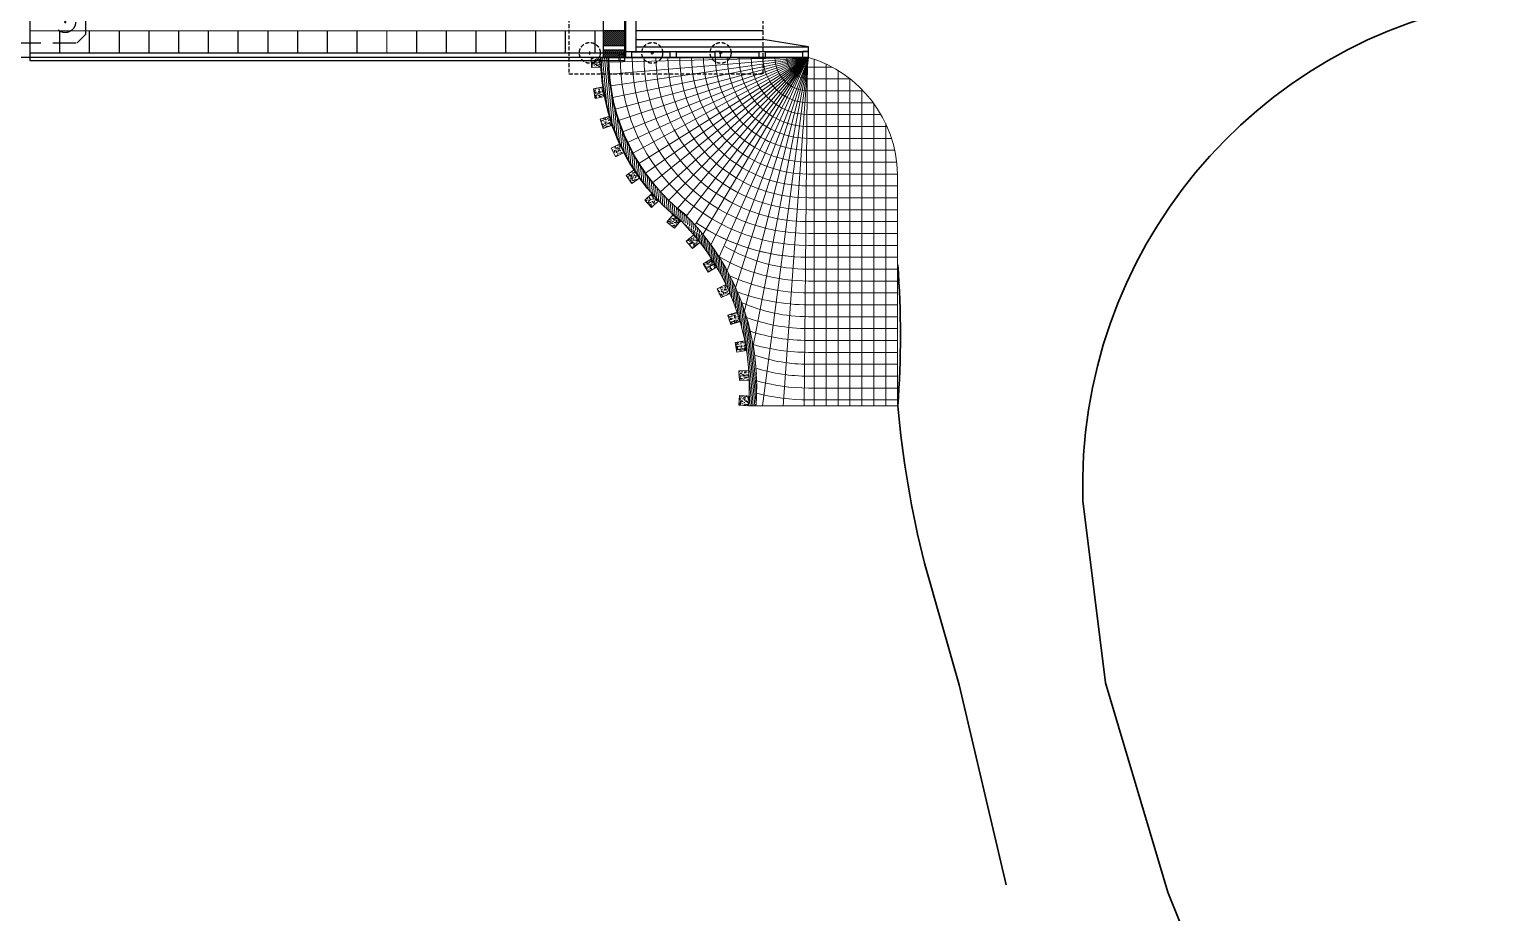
# Model space of a CAD drawing. Header units: millimetres. Extents: x 645430 to 1329725, y -477752 to 44877.
# Drawn here: x 806831 to 856463, y -75668 to -45959 of the extents above; entities that cross this region are included whole.
import ezdxf

# ---------------------------------------------------------------- set-up
doc = ezdxf.new("R2010")
doc.units = ezdxf.units.MM
doc.header["$LTSCALE"] = 250
for name, pattern in [('ACAD_ISO03W100', [30, 12, -18]), ('DASHED', [19.049999999999997, 12.7, -6.35]), ('DASHED2', [0.375, 0.25, -0.125]), ('HIDDEN', [9.524999999999999, 6.35, -3.175])]:
    doc.linetypes.add(name, pattern=pattern)
for name, color, linetype in [('Abutment W Line', 200, 'Continuous'), ('Center Line', 34, 'Continuous'), ('Deck Slab', 11, 'Continuous'), ('Extra Line', 145, 'Continuous'), ('Girder Line', 7, 'Continuous'), ('Hatching', 35, 'Continuous'), ('Pile', 11, 'Continuous'), ('Ralling', 6, 'Continuous')]:
    doc.layers.add(name, color=color, linetype=linetype)
for name, color, linetype, lineweight in [('Box', 30, 'Continuous', 13), ('Pucca Road', 1, 'Continuous', 30), ('Railing', 6, 'Continuous', 13), ('RL', 7, 'Continuous', 18), ('ROAD', 1, 'Continuous', 30), ('Text_Title', 1, 'Continuous', 20)]:
    doc.layers.add(name, color=color, linetype=linetype, lineweight=lineweight)
pattern_1 = [(45, (113368225.4387956, 9457309.098030254), (-33.67596045400933, 33.67596045400933), [])]

# ---------------------------------------------------------------- blocks, each defined once
blk = doc.blocks.new('GJGJH')
at = {"layer": 'Center Line'}
for p, q in [((-4837.500000002328, 2050.000000008265), (-4762.500000002328, 2050.000000008265)), ((-4800.000000002328, 2087.500000008265), (-4800.000000002328, 2012.500000008265)), ((-2437.5, 2050.000000008265), (-2362.5, 2050.000000008265)), ((-2400, 2087.500000008265), (-2400, 2012.500000008265)), ((-37.5, 2050.000000008265), (37.5, 2050.000000008265)), ((0, 2087.500000008265), (0, 2012.500000008265)), ((2362.5, 2050.000000008265), (2437.5, 2050.000000008265)), ((2400, 2087.500000008265), (2400, 2012.500000008265)), ((-3562.5, 850.000000003376), (-3637.5, 850.000000003376)), ((-3600, 887.500000003376), (-3600, 812.500000003376)), ((1237.5, 887.500000003376), (1162.5, 887.500000003376)), ((1200, 925.000000003376), (1200, 850.000000003376)), ((-4837.500000002328, -350), (-4762.500000002328, -350)), ((-4837.500000005122, -350), (-4762.500000005122, -350)), ((-4800.000000002328, -387.5), (-4800.000000002328, -312.5)), ((-4800.000000005122, -312.5), (-4800.000000005122, -387.5)), ((-2437.5, -350), (-2362.5, -350)), ((-2400, -387.5), (-2400, -312.5)), ((-37.5, -350), (37.5, -350)), ((0, -387.5), (0, -312.5)), ((2362.5, -350), (2437.5, -350)), ((2400, -387.5), (2400, -312.5))]:
    blk.add_line(p, q, dxfattribs=at)
at = {"layer": 'Hatching', "linetype": 'HIDDEN', "ltscale": 0.5}
for centre in [(-4800.000000002328, 2050.000000008265), (-2400, 2050.000000008265), (0, 2050.000000008265), (2400, 2050.000000008265), (-4800.000000002328, -350), (-2400, -350), (0, -350), (2400, -350)]:
    blk.add_circle(centre, 350, dxfattribs=at)
at = {"layer": 'Pile', "linetype": 'HIDDEN', "ltscale": 0.5}
for p, q in [((-5500.000000004657, 2450.000000003609), (-5200.000000005122, 2750.000000003609)), ((2800.000000005355, 2750.000000003609), (-5200.000000005122, 2750.000000003609)), ((3100.000000004889, 2450.000000003609), (2800.000000005355, 2750.000000003609)), ((-5500.000000000233, -749.9999999963911), (-5500.000000004657, 2450.000000003609)), ((3100.000000000233, -749.9999999963911), (3100.000000004889, 2450.000000003609)), ((-5199.999999999767, -1049.999999996391), (-5500.000000000233, -749.9999999963911)), ((2799.999999999767, -1049.999999996391), (3100.000000000233, -749.9999999963911)), ((2799.999999999767, -1049.999999996391), (-5199.999999999767, -1049.999999996391))]:
    blk.add_line(p, q, dxfattribs=at)
at = {"layer": 'Pile', "linetype": 'HIDDEN', "ltscale": 7}
for centre in [(-3599.999999999767, 850.000000003376), (1200.000000000233, 887.500000003376)]:
    blk.add_circle(centre, 500, dxfattribs=at)
blk = doc.blocks.new('*U311')
at = {"ltscale": 10}
blk.add_line((-4.117874862132975e-13, 6725), (0.9146961398801068, 6.220588693400858e-05), dxfattribs=at)
blk = doc.blocks.new('*U312')
at = {"layer": 'RL', "color": 0, "linetype": 'ByBlock', "lineweight": -2, "transparency": 16777216}
for p, rotation in [((42883.13949620568, 412979.3324288728), 217.4949945108358), ((42278.83989760317, 412455.8177522021), 224.3108493228008), ((42573.20279619213, 412726.5636083087), 220.9029219168183), ((42001.09189561545, 412168.0524275773), 227.7187767287832), ((41499.30767215526, 411545.5910113857), 234.5346315407484), ((41740.94112226398, 411864.2853954799), 231.1267041347658), ((41277.04614830018, 411213.0964254474), 237.9425589467311), ((40893.71194050706, 410511.4551305564), 244.758413758696), ((41074.94263957595, 410867.9775960191), 241.3504863527136), ((40733.99502319822, 410144.7899686035), 248.1663411646785), ((40596.3567703607, 409769.2789221342), 251.574268570661), ((40389.18363097763, 408997.0581558511), 258.3901233826257), ((40481.28397744949, 409386.2500890208), 254.9821959766432), ((40320.3814690967, 408603.0796067077), 261.7980507886081), ((40275.12082953447, 408205.7078548543), 265.2059781945906), ((40253.56178896421, 407806.3483145472), 268.6139056005731)]:
    blk.add_blockref('*U311', p, dxfattribs=dict(at, rotation=rotation))
blk = doc.blocks.new('gfffe')
at = {"true_color": 0xed1f24}
h = blk.add_hatch(dxfattribs=at)
h.set_pattern_fill('AR-CONC', color=240, angle=-3.81666561775622e-14)
h.set_pattern_definition([(49.9999999999999, (5949314.327706725, 76386.57703159499), (182.184668996004, -15.93908553890321), [19.05, -209.55]), (355, (5949314.327706725, 76386.57703159499), (-35.24342142496921, 191.0568452390352), [15.24, -167.64058417]), (100.4514446999999, (5949329.509713725, 76385.24877809499), (146.9412470903534, 175.117751912195), [16.19000879999999, -178.0902445999999]), (46.18419999999996, (5949314.327706725, 76437.37703159498), (271.0790408921299, -42.04232793272732), [28.575, -314.325]), (96.63555760999989, (5949336.917606725, 76433.87353159499), (237.4041340515032, 247.4261245977214), [24.28502314, -267.13560816]), (351.1841511699999, (5949314.327706725, 76437.37703159498), (237.4041340649772, 247.4261245855325), [22.85996707, -251.45973192]), (20.99999999999993, (5949339.727706725, 76424.67703159498), (151.6143912691324, -102.2651981870877), [19.05, -209.55]), (325.9999999999999, (5949339.727706725, 76424.67703159498), (61.80202834764719, 184.1879661223192), [15.24, -167.64]), (71.45144499999995, (5949352.362239325, 76416.15493169498), (213.4164192787162, 81.9227688859051), [16.1900088, -178.0899376]), (37.49999999999998, (5949314.327706725, 76386.57703159499), (3.088603250591873, 84.5550388731531), [0, -165.608, 0, -170.18, 0, -168.275]), (7.499999999999957, (5949314.327706725, 76386.57703159499), (66.81966251030582, 100.1805748181195), [0, -97.02799999999998, 0, -161.798, 0, -64.13499999999999]), (327.5, (5949257.685706725, 76386.57703159499), (135.5905951668714, -5.728743992673534), [0, -63.49999999999999, 0, -198.12, 0, -262.8899999999999]), (317.4999999999999, (5949232.285706725, 76386.57703159499), (148.129181386018, 25.42649103333293), [0, -82.55, 0, -131.572, 0, -186.69])])
h.paths.add_polyline_path([(5963085.189231027, 76843.61030348999), (5962756.360412356, 76832.52273693965), (5962767.447978905, 76503.69391826894), (5963096.276797577, 76514.78148481926)])
at = {"ltscale": 10}
blk.add_lwpolyline([(5962756.360412356, 76832.52273693965), (5963085.189231027, 76843.61030348999), (5963096.276797577, 76514.78148481926), (5962767.447978905, 76503.69391826894)], close=True, dxfattribs=at)
blk = doc.blocks.new('PNAU')
at = {"layer": 'Hatching', "linetype": 'Continuous', "ltscale": 3}
h = blk.add_hatch(dxfattribs=at)
h.set_pattern_fill('ANSI31', color=256, scale=15, style=2)
h.set_pattern_definition(pattern_1)
h.paths.add_polyline_path([(113346031.6971645, 9458759.828132046), (113345281.6971645, 9458759.828132046), (113345281.6971645, 9459259.828132046), (113346031.6971645, 9459259.828132046)])
h = blk.add_hatch(dxfattribs=at)
h.set_pattern_fill('ANSI31', color=256, scale=15, style=2)
h.set_pattern_definition(pattern_1)
h.paths.add_polyline_path([(113346031.6971645, 9458359.828132046), (113345281.6971645, 9458359.828132046), (113345281.6971645, 9458609.828132046), (113346031.6971645, 9458609.828132046)])
at = {"layer": 'Hatching', "lineweight": 18, "true_color": 0x58ba48}
h = blk.add_hatch(dxfattribs=at)
h.set_pattern_fill('ANSI31', color=85, scale=20, angle=50)
h.set_pattern_definition([(94.99999999999984, (107366486.5575128, 9389156.134213777), (-63.25836332882584, -5.53438966447629), [])])
edge = h.paths.add_edge_path()
edge.add_line((113345230.063094, 9457789.382035393), (113345484.0584546, 9457753.807743387))
edge.add_arc((113352181.6971645, 9458359.82813199), 6725.000000028963, 180.8982420964007, 185.1701974412241, ccw=False)
edge.add_arc((113345294.3681323, 9458393.367044602), 214.314672892177, 247.46680845520228, 319.5779811116897, ccw=False)
edge.add_line((113345212.2387691, 9458195.413649265), (113345230.063094, 9457789.382035393))
edge = h.paths.add_edge_path()
edge.add_arc((113345294.3681323, 9458393.367044602), 214.3146728918029, 247.4668084552023, 319.5779811116897)
edge.add_line((113345457.5235733, 9458254.402728772), (113345456.6971645, 9458359.828132046))
edge.add_line((113345456.6971645, 9458359.828132046), (113345206.6971646, 9458359.828132046))
edge.add_line((113345206.6971646, 9458359.828132046), (113345212.2387691, 9458195.413649265))
edge = h.paths.add_edge_path()
edge.add_line((113348716.222914, 9452300.885364063), (113348073.7213018, 9453035.34136699))
edge.add_line((113348073.7213018, 9453035.34136699), (113347778.305974, 9453276.93810534))
edge.add_arc((113352181.6971646, 9458359.828132102), 6725.000000112995, 185.1701974420994, 229.0970780826588, ccw=False)
edge.add_line((113345484.0584546, 9457753.80774339), (113345230.063094, 9457789.382035393))
edge.add_arc((113352228.1354229, 9458383.478291668), 7023.24474037556, 184.8524485547342, 229.1253832210179)
edge.add_line((113347632.0826931, 9453072.897721888), (113348716.222914, 9452300.885364063))
h = blk.add_hatch(dxfattribs=at)
h.set_pattern_fill('ANSI31', color=85, scale=400, angle=50)
h.set_pattern_definition([(95, (0, 0), (-49.80973490458728, -4.357787137382907), [])])
edge = h.paths.add_edge_path()
edge.add_arc((113352181.6971645, 9458359.82813202), 6974.999999983133, 232.2009694221168, 240.1824691877099)
edge.add_arc((113342255.4441632, 9447271.329558546), 8190.0049444052, -4.457342480483021, 37.95229639661392, ccw=False)
edge.add_line((113350420.6782029, 9446634.828132046), (113350169.7519411, 9446634.828132046))
edge.add_arc((113342255.4441632, 9447271.329558527), 7939.861564847936, 355.4019324498224, 397.7408294190665)
edge.add_line((113348534.1878626, 9452131.24511604), (113348537.0753821, 9452131.575557973))
edge.add_line((113348537.0753821, 9452131.575557973), (113348329.1761604, 9452386.583870994))
edge.add_line((113348329.1761604, 9452386.583870994), (113348327.4506793, 9452387.200797794))
edge.add_arc((113342255.4441632, 9447271.329558628), 7939.861564754293, 40.11527325812077, 44.62125642735329)
at = {"ltscale": 10}
for radius, end in [(6975, 232.2009694217798), (6725, 232.5050054891642)]:
    blk.add_arc((113352181.6971645, 9458359.828132046), radius, 180, end, dxfattribs=at)
at = {"lineweight": 0}
for radius, start in [(8190.004944409157, 355.5426575196339), (7939.861564842459, 355.401932449809)]:
    blk.add_arc((113342255.4441632, 9447271.329558529), radius, start, 44.80797597844825, dxfattribs=at)
at = {"layer": 'Abutment W Line', "ltscale": 5}
for p, q in [((113345281.6971645, 9465284.828132046), (113345281.6971645, 9458359.828132046)), ((113346031.6971645, 9465284.828132046), (113346031.6971645, 9458359.828132046)), ((113346381.6971645, 9465284.828132046), (113346381.6971645, 9458559.825488841)), ((113345281.6971645, 9459259.828132046), (113346031.6971645, 9459259.828132046)), ((113346381.6971645, 9459259.828132046), (113350656.6971645, 9459259.828132046)), ((113346381.6971645, 9458959.828132046), (113350656.6971645, 9458959.828132046)), ((113345281.6971645, 9458759.828132046), (113346031.6971645, 9458759.828132046)), ((113345281.6971645, 9458609.828132046), (113346031.6971645, 9458609.828132046)), ((113346381.6971645, 9458709.828132046), (113352181.6971645, 9458709.828132046)), ((113346381.6971645, 9458709.828132046), (113352181.6971645, 9458709.828132046)), ((113352181.6971645, 9458359.828132046), (113352181.6971645, 9458709.828132046)), ((113352181.6971645, 9458359.828132046), (113352181.6971645, 9458709.828132046)), ((113345281.6971645, 9458359.828132046), (113346031.6971645, 9458359.828132046)), ((113345281.6971645, 9458359.828132046), (113346031.6971645, 9458359.828132046)), ((113345281.6971645, 9458359.828132046), (113346031.6971645, 9458359.828132046))]:
    blk.add_line(p, q, dxfattribs=at)
at = {"layer": 'Abutment W Line', "linetype": 'ACAD_ISO03W100'}
blk.add_line((113345431.6971645, 9465284.828132046), (113345431.6971645, 9458359.828132046), dxfattribs=at)
at = {"layer": 'Abutment W Line'}
blk.add_line((113352181.6971645, 9458709.828132046), (113350656.6971645, 9458959.828132046), dxfattribs=at)
at = {"layer": 'Box', "linetype": 'Continuous', "lineweight": 20, "ltscale": 5}
for p, q in [((113326043.9554112, 9458259.828132046), (113327093.9554112, 9458259.828132046)), ((113327371.1971645, 9458259.828132046), (113344214.6971645, 9458259.828132046)), ((113346006.6971645, 9458259.828132046), (113346006.6971645, 9458259.828132046))]:
    blk.add_line(p, q, dxfattribs=at)
for points in [[(113327001.6971645, 9458514.828132046), (113326011.6971645, 9458514.828132046), (113326011.6971645, 9459254.828132046), (113327001.6971645, 9459254.828132046)], [(113328001.6971645, 9458514.828132046), (113327011.6971645, 9458514.828132046), (113327011.6971645, 9459254.828132046), (113328001.6971645, 9459254.828132046)], [(113329001.6971645, 9458514.828132046), (113328011.6971645, 9458514.828132046), (113328011.6971645, 9459254.828132046), (113329001.6971645, 9459254.828132046)], [(113330001.6971645, 9458514.828132046), (113329011.6971645, 9458514.828132046), (113329011.6971645, 9459254.828132046), (113330001.6971645, 9459254.828132046)], [(113331001.6971645, 9458514.828132046), (113330011.6971645, 9458514.828132046), (113330011.6971645, 9459254.828132046), (113331001.6971645, 9459254.828132046)], [(113332001.6971645, 9458514.828132046), (113331011.6971645, 9458514.828132046), (113331011.6971645, 9459254.828132046), (113332001.6971645, 9459254.828132046)], [(113333001.6971645, 9458514.828132046), (113332011.6971645, 9458514.828132046), (113332011.6971645, 9459254.828132046), (113333001.6971645, 9459254.828132046)], [(113334001.6971645, 9458514.828132046), (113333011.6971645, 9458514.828132046), (113333011.6971645, 9459254.828132046), (113334001.6971645, 9459254.828132046)], [(113335001.6971645, 9458514.828132046), (113334011.6971645, 9458514.828132046), (113334011.6971645, 9459254.828132046), (113335001.6971645, 9459254.828132046)], [(113335001.6971645, 9458514.828132046), (113335011.6971645, 9458514.828132046), (113335011.6971645, 9459254.828132046), (113335001.6971645, 9459254.828132046)], [(113336001.6971645, 9458514.828132046), (113335011.6971645, 9458514.828132046), (113335011.6971645, 9459254.828132046), (113336001.6971645, 9459254.828132046)], [(113337001.6971645, 9458514.828132046), (113336011.6971645, 9458514.828132046), (113336011.6971645, 9459254.828132046), (113337001.6971645, 9459254.828132046)], [(113338001.6971645, 9458514.828132046), (113337011.6971645, 9458514.828132046), (113337011.6971645, 9459254.828132046), (113338001.6971645, 9459254.828132046)], [(113339001.6971645, 9458514.828132046), (113338011.6971645, 9458514.828132046), (113338011.6971645, 9459254.828132046), (113339001.6971645, 9459254.828132046)], [(113340001.6971645, 9458514.828132046), (113339011.6971645, 9458514.828132046), (113339011.6971645, 9459254.828132046), (113340001.6971645, 9459254.828132046)], [(113341001.6971645, 9458514.828132046), (113340011.6971645, 9458514.828132046), (113340011.6971645, 9459254.828132046), (113341001.6971645, 9459254.828132046)], [(113342001.6971645, 9458514.828132046), (113341011.6971645, 9458514.828132046), (113341011.6971645, 9459254.828132046), (113342001.6971645, 9459254.828132046)], [(113343001.6971645, 9458514.828132046), (113342011.6971645, 9458514.828132046), (113342011.6971645, 9459254.828132046), (113343001.6971645, 9459254.828132046)], [(113344001.6971645, 9458514.828132046), (113343011.6971645, 9458514.828132046), (113343011.6971645, 9459254.828132046), (113344001.6971645, 9459254.828132046)], [(113345001.6971645, 9458514.828132046), (113344011.6971645, 9458514.828132046), (113344011.6971645, 9459254.828132046), (113345001.6971645, 9459254.828132046)], [(113346001.6971645, 9458514.828132046), (113345011.6971645, 9458514.828132046), (113345011.6971645, 9459254.828132046), (113346001.6971645, 9459254.828132046)]]:
    blk.add_lwpolyline(points, close=True, dxfattribs=at)
at = {"layer": 'Deck Slab'}
blk.add_line((113326006.4554112, 9458509.828132046), (113346006.6971645, 9458509.828132046), dxfattribs=at)
blk.add_lwpolyline([(113326893.4554112, 9458259.828132046), (113346006.6971645, 9458259.828132046), (113346006.6971645, 9468059.828132046), (113326006.4554112, 9468059.828132046), (113326006.4554112, 9458259.828132046), (113327534.1971645, 9458259.828132046)], dxfattribs=at)
at = {"layer": 'Extra Line'}
for p, q in [((113346879.1971645, 9458509.369160488), (113346984.1971645, 9458509.369160488)), ((113346931.6971645, 9458456.869160488), (113346931.6971645, 9458564.53169844)), ((113349179.1971645, 9458509.828132046), (113349284.1971645, 9458509.828132046)), ((113349231.6971645, 9458463.246075165), (113349231.6971645, 9458562.328132046))]:
    blk.add_line(p, q, dxfattribs=at)
at = {"layer": 'Girder Line', "linetype": 'DASHED2', "lineweight": 25, "ltscale": 2}
for p, q in [((113344131.6971645, 9465284.828132046), (113344131.6971645, 9457809.828132046)), ((113350656.6971645, 9457809.828132046), (113350656.6971645, 9464409.828132046)), ((113344131.6971645, 9457809.828132046), (113350656.6971645, 9457809.828132046))]:
    blk.add_line(p, q, dxfattribs=at)
at = {"layer": 'Girder Line', "linetype": 'DASHED', "ltscale": 0.15}
for p, q in [((113344779.1971645, 9458509.828132046), (113344884.1971645, 9458509.828132046)), ((113344831.6971645, 9458457.328132046), (113344831.6971645, 9458562.328132046))]:
    blk.add_line(p, q, dxfattribs=at)
at = {"layer": 'Girder Line', "linetype": 'DASHED2', "lineweight": 25, "ltscale": 2}
for centre in [(113344831.6971645, 9458509.828132046), (113346931.6971645, 9458509.828132046), (113349231.6971645, 9458509.828132046)]:
    blk.add_circle(centre, 350, dxfattribs=at)
at = {"layer": 'Railing', "linetype": 'Continuous', "lineweight": 20, "ltscale": 5}
for points in [[(113345994.6971645, 9458459.828132046), (113345818.6971645, 9458459.828132046), (113345806.6971645, 9458447.828132046), (113345806.6971645, 9458271.828132046), (113345818.6971645, 9458259.828132046), (113345994.6971645, 9458259.828132046), (113346006.6971645, 9458271.828132046), (113346006.6971645, 9458447.828132046)], [(113345994.6971645, 9458259.828132046), (113345818.6971645, 9458259.828132046), (113345806.6971645, 9458271.828132046), (113345806.6971645, 9458447.828132046), (113345818.6971645, 9458459.828132046), (113345994.6971645, 9458459.828132046), (113346006.6971645, 9458447.828132046), (113346006.6971645, 9458271.828132046)], [(113345994.6971645, 9458259.828132046), (113345818.6971645, 9458259.828132046), (113345806.6971645, 9458271.828132046), (113345806.6971645, 9458447.828132046), (113345818.6971645, 9458459.828132046), (113345994.6971645, 9458459.828132046), (113346006.6971645, 9458447.828132046), (113346006.6971645, 9458271.828132046)], [(113345994.6971645, 9458459.828132046), (113345818.6971645, 9458459.828132046), (113345806.6971645, 9458447.828132046), (113345806.6971645, 9458271.828132046), (113345818.6971645, 9458259.828132046), (113345994.6971645, 9458259.828132046), (113346006.6971645, 9458271.828132046), (113346006.6971645, 9458447.828132046)], [(113345994.6971645, 9458259.828132046), (113345818.6971645, 9458259.828132046), (113345806.6971645, 9458271.828132046), (113345806.6971645, 9458447.828132046), (113345818.6971645, 9458459.828132046), (113345994.6971645, 9458459.828132046), (113346006.6971645, 9458447.828132046), (113346006.6971645, 9458271.828132046)]]:
    blk.add_lwpolyline(points, close=True, dxfattribs=at)
at = {"layer": 'Ralling'}
for p, q in [((113346031.6971645, 9458559.825488841), (113352181.6971645, 9458559.825488841)), ((113346231.6971645, 9458547.828132046), (113347531.6971645, 9458547.828132046)), ((113347731.6971645, 9458547.828132046), (113349031.6971645, 9458547.825488841)), ((113349231.6971645, 9458547.825488841), (113350531.6971645, 9458547.825488841)), ((113350731.6974346, 9458547.825218767), (113351981.6971645, 9458547.828132046)), ((113352181.6971645, 9458359.828132046), (113346031.6971645, 9458359.828132046)), ((113346043.6971645, 9458359.828132046), (113352181.6971645, 9458359.828132046)), ((113346231.6971645, 9458371.828132046), (113347531.6971645, 9458371.828132046)), ((113347731.6971645, 9458371.828132046), (113349031.6971645, 9458371.825488841)), ((113349231.6971645, 9458371.825488841), (113350531.6971645, 9458371.825488841)), ((113350731.6971645, 9458371.825218763), (113351981.6971645, 9458371.828132046))]:
    blk.add_line(p, q, dxfattribs=at)
for points in [[(113346043.6971645, 9458559.828132046), (113346219.6971645, 9458559.828132046), (113346231.6971645, 9458547.828132046), (113346231.6971645, 9458371.828132046), (113346219.6971645, 9458359.828132046), (113346043.6971645, 9458359.828132046), (113346031.6971645, 9458371.828132046), (113346031.6971645, 9458547.828132046)], [(113347543.6971645, 9458559.828132046), (113347719.6971645, 9458559.828132046), (113347731.6971645, 9458547.828132046), (113347731.6971645, 9458371.828132046), (113347719.6971645, 9458359.828132046), (113347543.6971645, 9458359.828132046), (113347531.6971645, 9458371.828132046), (113347531.6971645, 9458547.828132046)], [(113349219.6971645, 9458559.825488841), (113349043.6971645, 9458559.825488841), (113349031.6971645, 9458547.825488841), (113349031.6971645, 9458371.825488841), (113349043.6971645, 9458359.825488841), (113349219.6971645, 9458359.825488841), (113349231.6971645, 9458371.825488841), (113349231.6971645, 9458547.825488841)], [(113350543.6971645, 9458559.825488841), (113350719.6971645, 9458559.825488841), (113350731.6971645, 9458547.825488841), (113350731.6971645, 9458371.825488841), (113350719.6971645, 9458359.825488841), (113350543.6971645, 9458359.825488841), (113350531.6971645, 9458371.825488841), (113350531.6971645, 9458547.825488841)], [(113352169.6971645, 9458559.828132046), (113351993.6971645, 9458559.828132046), (113351981.6971645, 9458547.828132046), (113351981.6971645, 9458371.828132046), (113351993.6971645, 9458359.828132046), (113352169.6971645, 9458359.828132046), (113352181.6971645, 9458371.828132046), (113352181.6971645, 9458547.828132046)]]:
    blk.add_lwpolyline(points, close=True, dxfattribs=at)
at = {"layer": 'RL', "ltscale": 0.5}
for p, q in [((113350359.0057458, 9458359.828132046), (113352181.6971647, 9458359.828132046)), ((113352381.6971645, 9458295.142401254), (113352381.6971645, 9446634.828132046)), ((113352781.6971645, 9458130.946597558), (113352781.6971645, 9446634.828132046)), ((113353181.6971645, 9457914.799209155), (113353181.6971645, 9446634.828132046)), ((113353581.6971645, 9457636.490513803), (113353581.6971645, 9446634.828132046)), ((113353981.6971645, 9457278.398434512), (113353981.6971645, 9446634.828132046)), ((113354381.6971645, 9456805.979678098), (113354381.6971645, 9446634.828132046)), ((113354781.6971645, 9456130.838135665), (113354781.6971645, 9446634.828132046)), ((113355181.6971645, 9454434.828132046), (113355181.6971645, 9446634.828132046))]:
    blk.add_line(p, q, dxfattribs=at)
for points in [[(113345206.6971651, 9458359.920560272, 0.2317955023325919), (113347906.7637154, 9452848.424589764, 0.2317955023325919)], [(113345456.6971651, 9458359.917247431, 0.232475788812912), (113348073.7213017, 9453035.341367025, 0.232475788812912)], [(113345856.6971651, 9458359.911946889, 0.4142174436126666), (113352181.6971645, 9452034.828132046), (113355189.3762095, 9452034.828132046)], [(113346256.697165, 9458359.906646345, 0.4142174436100242), (113352181.6971645, 9452434.828132046), (113355188.8905782, 9452434.828132046)], [(113346656.697165, 9458359.901345802, 0.414217443611048), (113352181.6971645, 9452834.828132046), (113355188.4049469, 9452834.828132046)], [(113347056.697165, 9458359.896045258, 0.4142174436112735), (113352181.6971645, 9453234.828132046), (113355187.9193156, 9453234.828132046)], [(113347456.6971649, 9458359.890744716, 0.4142174436116525), (113352181.6971645, 9453634.828132046), (113355187.4336843, 9453634.828132046)], [(113347856.6971649, 9458359.885444172, 0.4142174436129846), (113352181.6971645, 9454034.828132046), (113355186.948053, 9454034.828132046)], [(113348256.6971648, 9458359.88014363, 0.4142174436113915), (113352181.6971645, 9454434.828132046), (113355181.6971645, 9454434.828132046)], [(113348656.6971648, 9458359.874843085, 0.4142174436117581), (113352181.6971645, 9454834.828132046), (113355153.6449831, 9454834.828132046)], [(113349056.6971648, 9458359.869542541, 0.4142174436108221), (113352181.6971645, 9455234.828132046), (113355086.5038521, 9455234.828132046)], [(113349456.6971647, 9458359.864241999, 0.4142174436114131), (113352181.6971645, 9455634.828132046), (113354978.2987972, 9455634.828132046)], [(113349856.6971647, 9458359.858941454, 0.4142174436119728), (113352181.6971645, 9456034.828132046), (113354825.5535859, 9456034.828132046)], [(113350256.6971647, 9458359.853640912, 0.4142174436107813), (113352181.6971645, 9456434.828132046), (113354622.6499485, 9456434.828132046)], [(113350656.6971646, 9458359.848340368, 0.4142174436114688), (113352181.6971645, 9456834.828132046), (113354360.5343246, 9456834.828132046)], [(113351056.6971646, 9458359.843039826, 0.4142174436053712), (113352181.6971645, 9457234.828132046), (113354023.8847848, 9457234.828132046)], [(113351456.6971646, 9458359.837739281, 0.4142174436098529), (113352181.6971645, 9457634.828132046), (113353583.8111113, 9457634.828132046)], [(113351856.6971645, 9458359.832438739, 0.4142174436136153), (113352181.6971645, 9458034.828132046), (113352972.5071641, 9458034.828132046)], [(113348750.4015694, 9452576.071952946, 0.1346683500821048), (113352181.6971645, 9451634.828132046), (113355189.8618408, 9451634.828132046)], [(113349376.3302341, 9452000.044377966, 0.1339377013331414), (113352181.6971645, 9451234.828132046), (113355188.8905782, 9451234.828132046)], [(113349173.2267459, 9451655.444649164, 0.133937701333207), (113352181.6971645, 9450834.828132046), (113355188.8905782, 9450834.828132046)], [(113349541.077894, 9451012.415247282, 0.10808811920662), (113352181.6971645, 9450434.828132046), (113355189.3762095, 9450434.828132046)], [(113349793.669889, 9450473.099990042, 0.09100444097810143), (113352181.6971645, 9450034.828132046), (113355189.8618408, 9450034.828132046)], [(113349937.3168796, 9450111.226133795, 0.1049620496473448), (113352181.6971645, 9449634.828132046), (113355188.4049469, 9449634.828132046)], [(113350104.143548, 9449611.00880083, 0.08980438189425738), (113352181.6971645, 9449234.828132046), (113355188.8905782, 9449234.828132046)], [(113350228.4870682, 9449143.966155611, 0.07864641027365742), (113352181.6971645, 9448834.828132046), (113355189.3762095, 9448834.828132046)], [(113350320.3084629, 9448697.564047258, 0.07022717481497281), (113352181.6971645, 9448434.828132046), (113355189.8618408, 9448434.828132046)], [(113350375.6437054, 9448338.353636952, 0.08344493840202494), (113352181.6971645, 9448034.828132046), (113355188.4049469, 9448034.828132046)], [(113350421.0957466, 9447902.451739453, 0.07556942654523632), (113352181.6971645, 9447634.828132046), (113355188.8905782, 9447634.828132046)], [(113350442.8124726, 9447063.528798714, 0.06547878652989922), (113352181.6971645, 9446834.828132046), (113355189.8618408, 9446834.828132046)], [(113350442.827207, 9447478.548968026, 0.06973939550251781), (113352181.6971645, 9447234.828132046), (113355189.3762095, 9447234.828132046)]]:
    blk.add_lwpolyline(points, format="xyb", dxfattribs=at)
for points in [[(113348088.2426741, 9453024.169284765), (113352181.6971647, 9458359.828132045)], [(113348382.5687446, 9452753.3833936), (113352168.6005838, 9458358.731551383)], [(113348636.8160422, 9452404.970949458), (113352168.6005838, 9458358.731551383)], [(113348905.3723129, 9452051.981877256), (113352168.6005838, 9458358.731551383)], [(113349177.4260626, 9451648.811434401), (113352168.6005838, 9458358.731551383)], [(113349450.6617419, 9451183.4932802), (113352189.5950959, 9458349.323581025)], [(113349734.3945646, 9450609.215398854), (113352189.5950959, 9458349.323581025)], [(113350031.0569842, 9449843.493287347), (113352189.5950959, 9458349.323581025)], [(113350327.0690866, 9448658.792021288), (113352189.5950958, 9458349.32358104)], [(113350634.6688219, 9446634.828132046), (113352189.5950958, 9458349.32358104)], [(113351338.8433749, 9446634.828132046), (113352171.3575249, 9458351.715502083)], [(113352036.9296419, 9446634.828132046), (113352152.9649756, 9458351.926242692)], [(113355181.6971645, 9446634.828132046), (113350169.7519411, 9446634.828132046)]]:
    blk.add_lwpolyline(points, dxfattribs=at)
for centre, radius, start, end in [((113350992.688249, 9454342.034693532), 4190.036553075709, 1.26898823431045, 73.51462841834557), ((113352181.6971645, 9458359.828132046), 6725, 235.9129328951394, 270)]:
    blk.add_arc(centre, radius, start, end, dxfattribs=at)
at = {"layer": 'RL'}
for p, rotation in [((119307975.1583978, 9534784.50727561), 179.9992407530958), ((119235950.6518202, 10384955.41018607), 188.2136894288066), ((119043193.9328927, 11216113.00114682), 196.4281381045174), ((118733660.2801624, 12011202.31155841), 204.6425867802282), ((118313701.1807422, 12753908.47722386), 212.8570354559389), ((117791934.0007387, 13428991.51180149), 221.0714841316498), ((117179065.1608932, 14022599.02426226), 229.2859328073606), ((118047885.704844, 13123163.77661566), 217.2579509457699), ((118472357.0817302, 12502954.33353636), 210.0417319921818), ((118815559.2657622, 11834337.87849199), 202.8255130385937), ((119072055.3735304, 11127906.38869262), 195.6092940850054), ((119237782.0875567, 10394850.89329107), 188.3930751314173), ((119310114.025883, 9646784.18919419), 181.1768561778292), ((119287914.8418768, 8895689.274374872), 173.960637224241)]:
    blk.add_blockref('gfffe', p, dxfattribs=dict(at, rotation=rotation))
at = {"layer": 'RL', "ltscale": 0.5, "xscale": -1, "rotation": 180}
blk.add_blockref('*U312', (113305205.1031778, 9866003.501713637), dxfattribs=at)
at = {"layer": 'Text_Title', "rotation": 270}
blk.add_blockref('GJGJH', (113325139.2748954, 9461944.824280676), dxfattribs=at)

msp = doc.modelspace()

# ---------------------------------------------------------------- linework, layer by layer
at = {"ltscale": 5, "elevation": 3468}
msp.add_lwpolyline([(826846.2982101112, -46896.84702848535), (756786.2982101112, -46896.84702848535)], dxfattribs=at)
at = {"layer": 'Pucca Road', "ltscale": 0.5, "elevation": 10988.94809552671}
msp.add_lwpolyline([(839667.9006912116, -74732.99017691522), (838097.3799023627, -68002.73618874788), (836921.896843756, -63916.67301584184, -0.03765546183222018), (836029.7044703567, -58621.76611106144, 0.03737814118660376), (836029.7044703711, -53872.98664539159, -0.962589550767778)], format="xyb", dxfattribs=at)
msp.add_lwpolyline([(842252.6593546551, -61811.89766094598), (843014.1767386405, -67945.54800382772), (845114.6008917115, -74988.9557173507), (847664.4801887724, -81347.40055370843), (861382.6353374013, -117573.8935489096)], dxfattribs=at)
at = {"layer": 'Pucca Road', "ltscale": 0.5}
msp.add_arc((858787.1285465806, -61318.23818820222, 26030.84428658012), 16541.83699392671, 99.08425671348806, 181.7101368248213, dxfattribs=at)

# ---------------------------------------------------------------- block references
at = {"layer": 'ROAD', "lineweight": 0, "xscale": 0.9999930987271249, "yscale": 0.9999930987271249, "zscale": 0.9999930987271249}
msp.add_blockref('PNAU', (-112518378.1672331, -9505191.400435612, 3468), dxfattribs=at)

doc.saveas('drawing.dxf')
